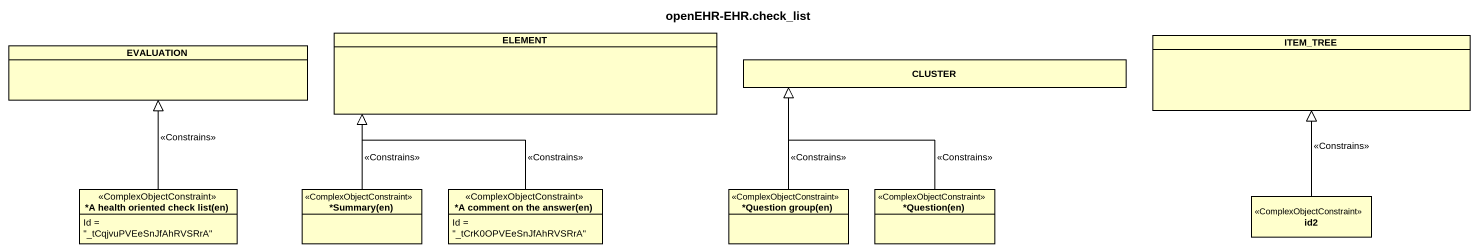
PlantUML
@startuml
title openEHR-EHR.check_list
hide circle
hide empty members
class ELEMENT
class ITEM_TREE
class EVALUATION
class CLUSTER
class "*A health oriented check list(en)" as A_health_oriented_check <<ComplexObjectConstraint>> {
  Id = "_tCqjvuPVEeSnJfAhRVSRrA"
}
class "*Summary(en)" as Summary_en <<ComplexObjectConstraint>>
class "*A comment on the answer(en)" as A_comment_on_the_answer_en <<ComplexObjectConstraint>> {
  Id = "_tCrK0OPVEeSnJfAhRVSRrA"
}
class "*Question group(en)" as Question_group_en <<ComplexObjectConstraint>>
class "*Question(en)" as Question_en <<ComplexObjectConstraint>>
class id2 <<ComplexObjectConstraint>>
A_health_oriented_check -up-|> EVALUATION : <<Constrains>>
Summary_en -up-|> ELEMENT : <<Constrains>>
A_comment_on_the_answer_en -up-|> ELEMENT : <<Constrains>>
Question_group_en -up-|> CLUSTER : <<Constrains>>
Question_en -up-|> CLUSTER : <<Constrains>>
id2 -up-|> ITEM_TREE : <<Constrains>>
@enduml
